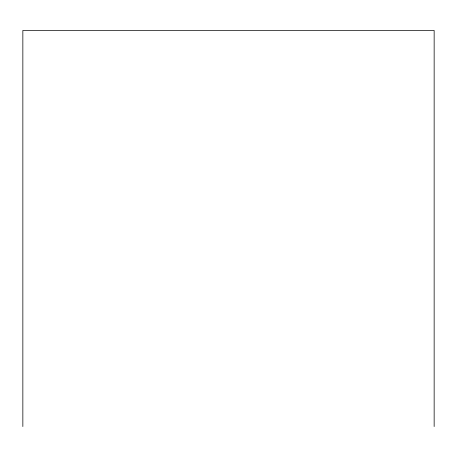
<?xml version="1.0" encoding="UTF-8"?>
<svg xmlns="http://www.w3.org/2000/svg" width="457" height="457" viewBox="0 0 457 457"><rect width="100%" height="100%" fill="white"/><g stroke="black" fill="none" stroke-linecap="round" stroke-linejoin="round"><path stroke-width="0.69" d="M434.15 426.547L434.15 30.453L22.85 30.453L22.85 426.547"/></g></svg>
